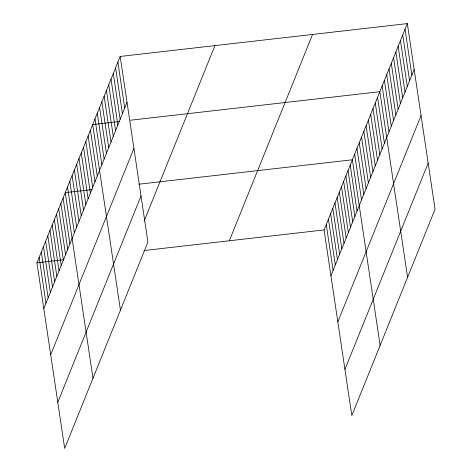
<?xml version="1.0" encoding="UTF-8"?>
<svg xmlns="http://www.w3.org/2000/svg" width="472" height="472" viewBox="0 0 472 472"><rect width="100%" height="100%" fill="white"/><g stroke="black" fill="none" stroke-linecap="round" stroke-linejoin="round"><path stroke-width="0.71" d="M120.171 56.457L147.913 242.071L64.682 448.4L36.946 262.786L120.171 56.457L407.318 23.6L435.054 209.214L351.829 415.543L324.087 229.929L407.318 23.6M43.796 308.623L127.021 102.294M50.687 354.749L133.918 148.42M57.791 402.274L141.022 195.945M144.22 220.914L214.931 45.613M229.327 240.773L312.558 34.444M330.937 275.766L414.168 69.437M337.828 321.892L421.059 115.563M344.932 369.417L428.163 163.088M119.676 121.463L92.707 124.549L120.448 310.157M130.608 120.212L379.848 91.686L407.59 277.3M92.211 189.549L65.242 192.635L92.984 378.249M138.862 184.21L352.383 159.778L380.125 345.392M36.946 262.786L63.915 259.7M143.995 250.538L324.087 229.929M405.029 29.276L411.879 75.107M402.74 34.946L409.59 80.783M400.451 40.621L407.301 86.459M398.161 46.297L405.011 92.134M395.872 51.973L402.722 97.804M393.583 57.643L400.433 103.48M391.294 63.319L398.144 109.156M389.005 68.995L395.855 114.826M386.716 74.664L393.565 120.502M384.426 80.34L391.276 126.177M382.137 86.016L388.987 131.853M377.559 97.362L384.414 143.199M375.275 103.038L382.125 148.875M372.986 108.713L379.836 154.545M370.697 114.383L377.547 160.22M368.408 120.059L375.258 165.896M366.119 125.735L372.968 171.566M363.829 131.405L370.679 177.242M361.54 137.081L368.39 182.918M359.251 142.756L366.101 188.593M356.962 148.432L363.812 194.263M354.673 154.102L361.522 199.939M350.206 165.176L357.056 211.008M348.029 170.569L354.879 216.406M345.852 175.968L352.702 221.805M343.675 181.366L350.531 227.197M341.504 186.759L348.354 232.596M339.327 192.157L346.177 237.994M337.15 197.55L343.999 243.387M334.972 202.948L341.822 248.785M332.795 208.347L339.645 254.178M330.618 213.739L337.468 259.576M328.441 219.138L335.291 264.975M326.264 224.536L333.114 270.368M117.882 62.133L124.732 107.97M115.593 67.809L122.449 113.64M113.309 73.479L120.159 119.316M111.02 79.154L117.87 124.991M108.731 84.83L115.581 130.661M106.442 90.5L113.292 136.337M104.153 96.176L111.003 142.013M101.864 101.852L108.713 147.689M99.574 107.527L106.424 153.359M97.285 113.197L104.135 159.035M94.996 118.873L101.846 164.71M90.417 130.219L97.267 176.056M88.128 135.895L94.978 181.732M85.839 141.57L92.689 187.408M83.55 147.246L90.4 193.077M81.261 152.916L88.116 198.753M78.977 158.592L85.827 204.429M76.688 164.268L83.538 210.099M74.399 169.938L81.249 215.775M72.11 175.613L78.96 221.451M69.821 181.289L76.67 227.126M67.531 186.959L74.381 232.796M63.065 198.033L69.915 243.871M60.888 203.426L67.738 249.263M58.711 208.825L65.561 254.662M56.534 214.223L63.384 260.054M54.357 219.616L61.207 265.453M52.18 225.014L59.029 270.851M50.002 230.413L56.852 276.244M47.825 235.805L54.675 281.642M45.654 241.204L52.504 287.041M43.477 246.596L50.327 292.433M41.3 251.995L48.15 297.832M39.123 257.393L45.973 303.231"/></g></svg>
